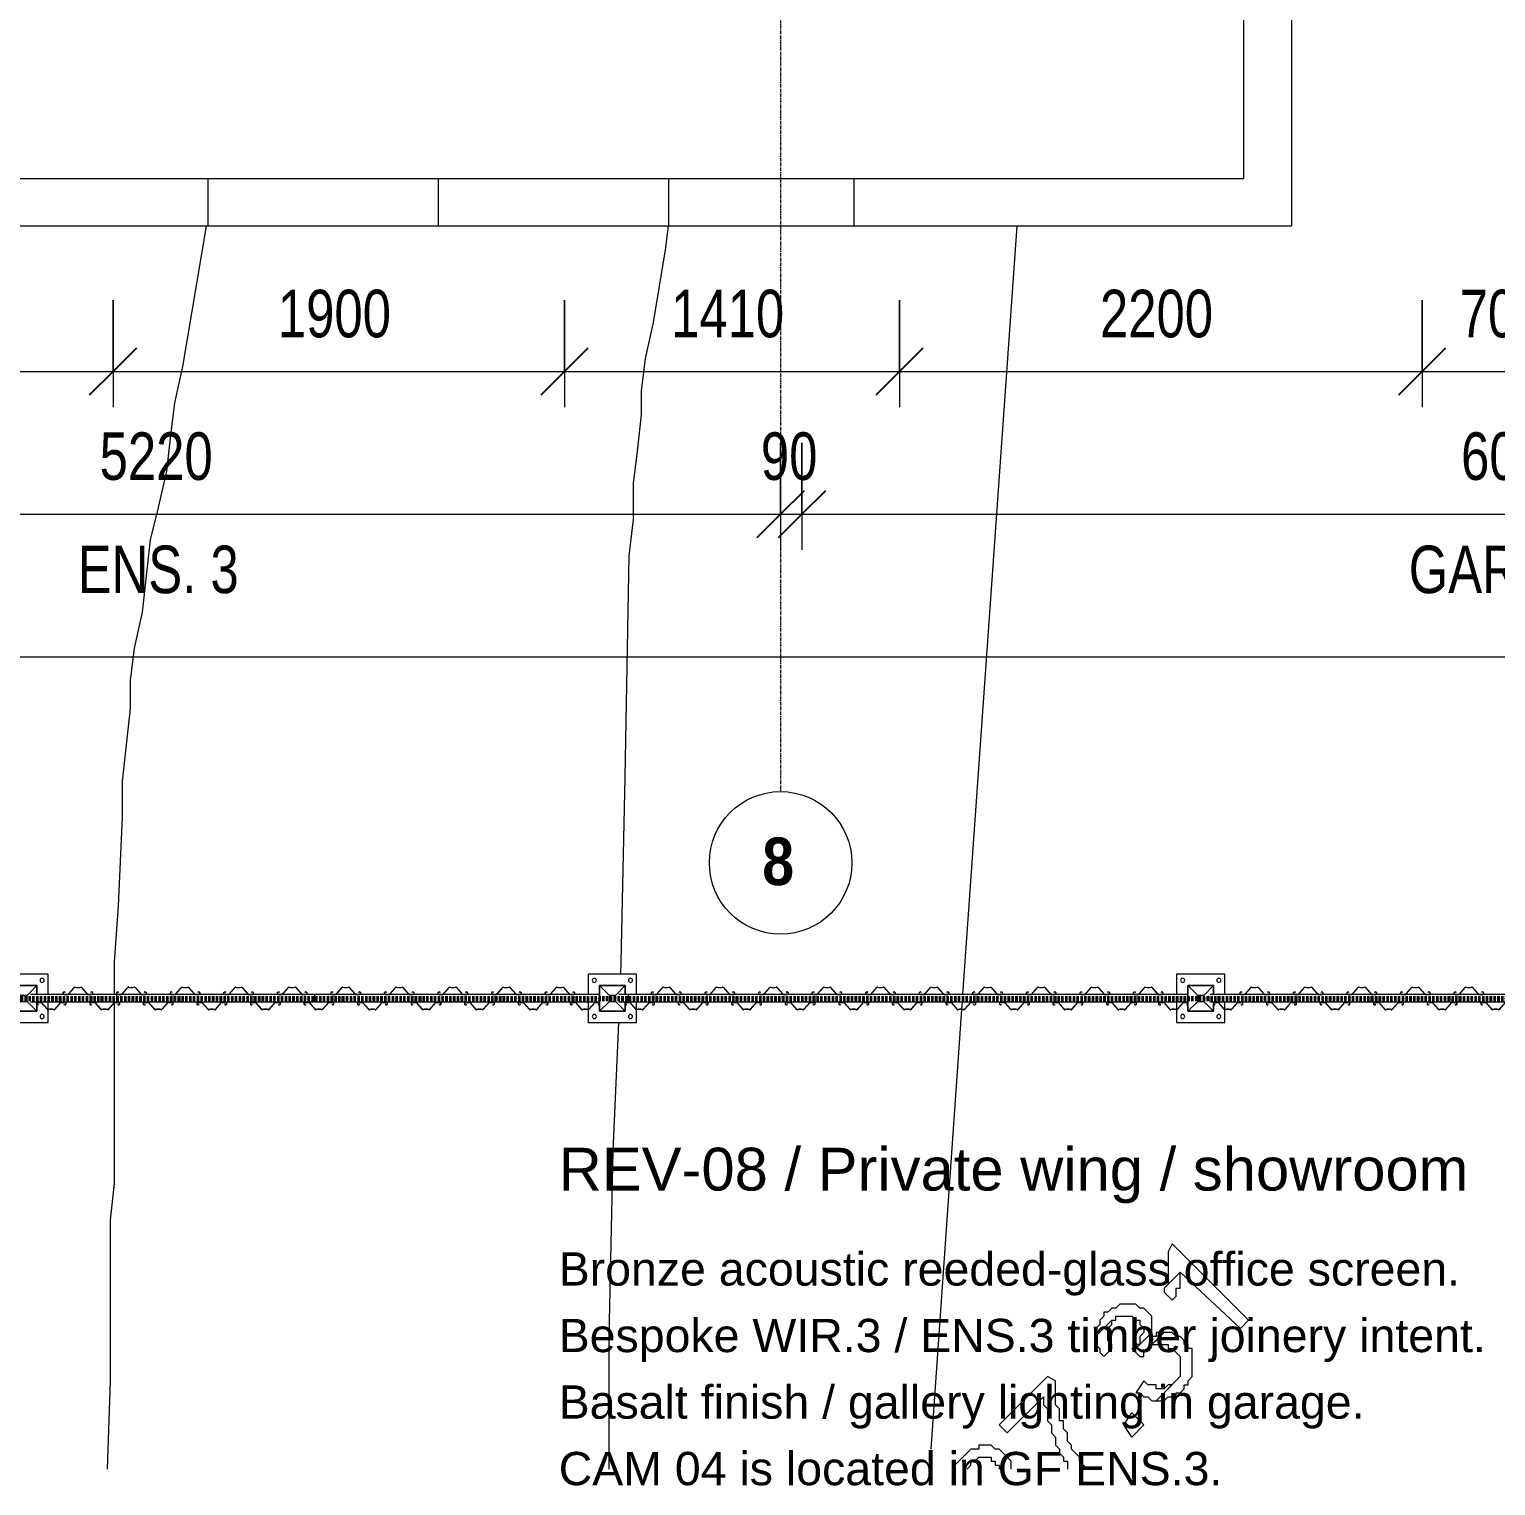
# Model space of a CAD drawing. Header units: millimetres. Extents: x -1971 to 39113, y -25802 to 13528.
# Drawn here: x 26772 to 32944, y -12242 to -6114 of the extents above; entities that cross this region are included whole.
import ezdxf

# ---------------------------------------------------------------- set-up
doc = ezdxf.new("R2010")
doc.units = ezdxf.units.MM
doc.linetypes.add('Boundary', pattern=[16, 10, -3, 0, -3])
doc.linetypes.add('Grid Line', pattern=[22.225, 12.7, -3.175, 3.175, -3.175])
for name, color, linetype, lineweight in [('2 Hoop survey', 8, 'Continuous', 9), ('A-ANNO-DIMS', 211, 'Continuous', 9), ('A-ANNO-DIMS-100', 211, 'Continuous', 9), ('A-FLOR-HRAL', 11, 'Continuous', 9), ('A-WALL', 113, 'Continuous', 18), ('C-PROP-LINE', 91, 'Boundary', 70), ('S-GRID', 1, 'Continuous', 9), ('S-GRID-IDEN', 1, 'Continuous', 9), ('默认', 18, 'Continuous', 9)]:
    doc.layers.add(name, color=color, linetype=linetype, lineweight=lineweight)
doc.layers.add('ID_REVISION_MARKUP', color=7, linetype='Continuous', lineweight=25, true_color=0xc83228)
doc.styles.add('Avenir_1', font='', dxfattribs={"width": 0.8, "height": 200})
doc.styles.add('Avenir_B', font='', dxfattribs={"width": 0.9, "height": 200})
doc.styles.add('ID_SANS', font='Arial.ttf')
doc.styles.get('Avenir_1').set_extended_font_data('Avenir')
doc.styles.get('Avenir_B').set_extended_font_data('Avenir', bold=True)
doc.dimstyles.new('OJID-2_0mm_Diagonal_Tick', dxfattribs={"dimscale": 304.8, "dimtxt": 282.499429, "dimasz": 0.656168, "dimexe": 0.492126, "dimexo": 0.0625, "dimgap": 0.164042, "dimtad": 1, "dimdsep": 46, "dimtxsty": 'Avenir_1', "dimblk1": 'OBLIQUE', "dimblk2": 'OBLIQUE', "dimsah": 1, "dimcen": 0.09, "dimdle": 0.492126, "dimazin": 3, "dimtfac": 1, "dimtdec": 4, "dimtix": 1, "dimtmove": 0, "dimatfit": 3, "dimfxl": 0.984252, "dimfxlon": 1, "dimtvp": 1, "dimtolj": 1, "dimarcsym": 2})

# ---------------------------------------------------------------- blocks, each defined once
blk = doc.blocks.new('2 Hoop survey-1260670-Ground Floor')
at = {"layer": '默认', "color": 9}
for p, q in [((79357.6, 3247.3), (79130.2, 13.2)), ((75558.5, -18.6), (75558.5, -21.6)), ((79125.9, -49), (78995.8, -1899.1)), ((79128, -18.6), (79125.9, -48.5))]:
    blk.add_line(p, q, dxfattribs=at)
at = {"layer": '默认', "color": 9, "flags": 128}
for points in [[(75946.7, 3247.3), (75846.4, 2655.7), (75812.5, 2503.3), (75795.6, 2367.8), (75778.7, 2215.4), (75744.8, 2063.1), (75710.9, 1927.6), (75677.1, 1622.8), (75643.2, 1470.4), (75626.3, 1335), (75626.3, 1216.4), (75609.3, 1064), (75592.4, 911.7), (75592.4, 759.3), (75575.5, 386.7), (75558.5, 149.7), (75558.5, 13.2)], [(77890.9, 3247.3), (77878.3, 3146.7), (77827.5, 2841.9), (77793.6, 2689.6), (77776.7, 2554.1), (77776.7, 2452.5), (77759.8, 2300.1), (77742.8, 2164.6), (77742.8, 2012.3), (77725.9, 1859.9), (77709, 928.6), (77692, 149.7), (77689.9, 98.9)], [(75558.5, -22.7), (75558.5, -104.3), (75558.5, -324.4), (75558.5, -476.8), (75558.5, -781.6), (75541.6, -934), (75541.6, -1086.4), (75541.6, -1171), (75541.6, -1306.5), (75541.6, -1458.9), (75541.6, -1611.3), (75529.2, -1983.1)], [(77681.2, -104.3), (77658.2, -646.1), (77641.2, -1425), (77641.2, -1577.4), (77641.2, -1729.8), (77641.2, -1882.2), (77641.2, -1983.1)], [(79486.9, -1594.3), (79283.7, -1797.5), (79317.5, -1831.4), (79469.9, -1679), (79469.9, -1712.9), (79486.9, -1729.8), (79486.9, -1780.6), (79503.8, -1797.5), (79503.8, -1831.4), (79520.7, -1848.3), (79520.7, -1882.2), (79537.7, -1899.1), (79537.7, -1916.1), (79554.6, -1933), (79554.6, -1949.9), (79571.5, -1949.9), (79571.5, -1983.1)], [(79655.5, -1983.1), (79622.3, -1949.9), (79622.3, -1933), (79588.5, -1899.1), (79588.5, -1882.2), (79571.5, -1865.3), (79571.5, -1831.4), (79554.6, -1814.5), (79554.6, -1780.6), (79537.7, -1780.6), (79537.7, -1729.8), (79520.7, -1712.9), (79520.7, -1611.3), (79486.9, -1594.3)], [(79334.5, -1983.1), (79334.5, -1949.9), (79283.7, -1899.1), (79266.7, -1899.1), (79249.8, -1882.2), (79199, -1882.2), (79199, -1899.1), (79165.1, -1899.1), (79131.3, -1933)], [(79131.3, -1933), (79097.4, -1966.9), (79097.4, -1983.1)], [(79131.9, -1983.1), (79165.1, -1949.9), (79182.1, -1949.9), (79199, -1933), (79249.8, -1933), (79249.8, -1949.9), (79266.7, -1949.9), (79266.7, -1966.9), (79283.7, -1966.9), (79283.7, -1983.1)], [(79148.9, -1983.1), (79165.1, -1966.9), (79165.1, -1949.9), (79131.9, -1983.1)]]:
    blk.add_lwpolyline(points, dxfattribs=at)
for points in [[(80011.8, -1035.6), (79994.8, -1069.4), (79994.8, -1204.9), (80045.6, -1154.1), (80299.6, -1391.2), (80333.5, -1357.3)], [(79994.8, -1204.9), (79977.9, -1221.8), (79977.9, -1238.8), (80011.8, -1272.6), (80028.7, -1255.7), (80028.7, -1221.8), (80045.6, -1221.8), (80045.6, -1154.1)], [(79723.9, -1323.4), (79723.9, -1340.4), (79707, -1357.3), (79707, -1374.2), (79690, -1391.2), (79690, -1425), (79757.8, -1357.3), (79774.7, -1357.3), (79774.7, -1340.4), (79842.4, -1340.4), (79859.4, -1357.3), (79876.3, -1357.3), (79876.3, -1374.2), (79893.2, -1391.2), (79893.2, -1408.1), (79876.3, -1425), (79876.3, -1458.9), (79859.4, -1458.9), (79859.4, -1475.8), (79927.1, -1408.1), (79927.1, -1340.4), (79893.2, -1306.5), (79876.3, -1306.5), (79859.4, -1289.6), (79791.6, -1289.6), (79774.7, -1306.5), (79757.8, -1306.5), (79740.8, -1323.4)], [(79690, -1425), (79690, -1458.9), (79707, -1475.8), (79707, -1492.8), (79723.9, -1509.7), (79757.8, -1475.8), (79757.8, -1458.9), (79740.8, -1442), (79740.8, -1391.2), (79757.8, -1374.2), (79757.8, -1357.3)], [(79842.4, -1475.8), (79876.3, -1509.7), (79893.2, -1509.7), (79893.2, -1492.8), (79977.9, -1408.1), (79944, -1408.1), (79944, -1425), (79927.1, -1425), (79927.1, -1408.1), (79859.4, -1475.8)], [(79977.9, -1408.1), (79927.1, -1458.9), (79994.8, -1458.9), (79994.8, -1475.8), (80011.8, -1475.8), (80045.6, -1509.7), (80045.6, -1594.3), (79944, -1695.9), (79977.9, -1695.9), (79994.8, -1679), (80028.7, -1679), (80028.7, -1662.1), (80045.6, -1662.1), (80062.6, -1645.1), (80062.6, -1628.2), (80079.5, -1628.2), (80079.5, -1611.3), (80096.4, -1594.3), (80096.4, -1475.8), (80079.5, -1475.8), (80079.5, -1458.9), (80062.6, -1458.9), (80062.6, -1442), (80045.6, -1425), (80028.7, -1425), (80011.8, -1408.1)], [(79893.2, -1611.3), (79859.4, -1662.1), (79876.3, -1662.1), (79893.2, -1679), (79910.2, -1679), (79927.1, -1695.9), (79944, -1695.9), (80011.8, -1628.2), (79994.8, -1628.2), (79977.9, -1645.1), (79944, -1645.1), (79944, -1628.2), (79910.2, -1628.2)], [(79842.4, -1848.3), (79808.6, -1797.5), (79842.4, -1746.7), (79893.2, -1797.5)]]:
    blk.add_lwpolyline(points, close=True, dxfattribs=at)
blk = doc.blocks.new('栏杆扶手 - Surface-Mounted Center-1798717-Ground Floor')
at = {"layer": 'A-FLOR-HRAL'}
for p, q in [((-15.875, 101.6), (-101.6, 101.6)), ((-101.6, 101.6), (-101.6, -101.6)), ((101.6, 101.6), (15.875, 101.6)), ((101.6, -101.6), (101.6, 101.6)), ((-53.975, 53.975), (53.975, 53.975)), ((-53.975, 53.975), (-12.7, 12.7)), ((-53.975, -53.975), (-53.975, 53.975)), ((53.975, 53.975), (-53.975, 53.975)), ((-53.975, 53.975), (-53.975, -53.975)), ((12.7, 12.7), (-12.7, 12.7)), ((-12.7, 12.7), (-12.7, -12.7)), ((12.7, 12.7), (53.975, 53.975)), ((12.7, -12.7), (12.7, 12.7)), ((53.975, 53.975), (53.975, -53.975)), ((53.975, -53.975), (53.975, 53.975)), ((-53.975, -53.975), (-12.7, -12.7)), ((-15.875, -53.975), (-53.975, -53.975)), ((-53.975, -53.975), (-15.875, -53.975)), ((-12.7, -12.7), (12.7, -12.7)), ((53.975, -53.975), (12.7, -12.7)), ((53.975, -53.975), (15.875, -53.975)), ((15.875, -53.975), (53.975, -53.975)), ((-101.6, -101.6), (-15.875, -101.6)), ((15.875, -101.6), (101.6, -101.6))]:
    blk.add_line(p, q, dxfattribs=at)
for centre, start, end in [((-76.2, 76.2), 0, 180), ((-76.2, 76.2), 180, 0), ((76.2, 76.2), 0, 180), ((76.2, 76.2), 180, 0), ((-76.2, -76.2), 0, 180), ((-76.2, -76.2), 180, 0), ((76.2, -76.2), 0, 180), ((76.2, -76.2), 180, 0)]:
    blk.add_arc(centre, 8.731, start, end, dxfattribs=at)
blk = doc.blocks.new('栏杆扶手 - Right Side-V8-Ground Floor')
at = {"layer": 'A-FLOR-HRAL'}
for p, q in [((14.3, 41.4), (-14.4, 15.7)), ((-13.9, 15.1), (14.8, 40.8)), ((6.2, 53.8), (6.8, 54.4)), ((15.1, 57.8), (15.1, 43.2)), ((15.9, 43.2), (15.9, 57.8)), ((-14.4, -15.7), (14.3, -41.4)), ((14.8, -40.8), (-13.9, -15.1)), ((6.8, -54.4), (6.2, -53.8)), ((15.1, -43.2), (15.1, -57.8)), ((15.9, -57.8), (15.9, -43.2))]:
    blk.add_line(p, q, dxfattribs=at)
for centre, radius, start, end in [((-11.9, 12.6), 3.97, 129.21574, 193.48706), ((-64.6, 0), 50.2, 346.51294, 13.48706), ((-11.9, 12.6), 3.17, 129.21574, 193.48706), ((-64.6, 0), 51, 346.51294, 13.48706), ((10.2, 57.8), 5.65, 154.86592, 225.25952), ((10.2, 57.8), 4.86, 154.89508, 225.30193), ((12.7, 43.2), 2.38, 311.84708, 0), ((10.2, 57.8), 4.86, 0, 28.16274), ((12.7, 43.2), 3.17, 311.84584, 0), ((10.2, 57.8), 5.65, 360, 14.07872), ((-11.9, -12.6), 3.97, 166.51294, 230.78426), ((-11.9, -12.6), 3.18, 166.51294, 230.78426), ((10.2, -57.8), 5.65, 134.74048, 360), ((10.2, -57.8), 4.86, 134.69807, 0), ((12.7, -43.2), 2.38, 0, 48.15292), ((12.7, -43.2), 3.17, 0, 48.15416)]:
    blk.add_arc(centre, radius, start, end, dxfattribs=at)
blk = doc.blocks.new('栏杆扶手 - Left Side-1798714-Ground Floor')
at = {"layer": 'A-FLOR-HRAL'}
for p, q in [((-15.9, 57.8), (-15.9, 43.2)), ((-15.1, 43.2), (-15.1, 57.8)), ((-14.8, 40.8), (13.9, 15.1)), ((14.4, 15.7), (-14.3, 41.4)), ((-6.8, 54.4), (-6.2, 53.8)), ((-15.9, -43.2), (-15.9, -57.8)), ((-15.1, -57.8), (-15.1, -43.2)), ((13.9, -15.1), (-14.8, -40.8)), ((-14.3, -41.4), (14.4, -15.7)), ((-6.2, -53.8), (-6.8, -54.4))]:
    blk.add_line(p, q, dxfattribs=at)
for centre, radius, start, end in [((-10.2, 57.8), 5.65, 314.74048, 180), ((-10.2, 57.8), 4.86, 314.69807, 180), ((-12.7, 43.2), 3.17, 180, 228.15416), ((-12.7, 43.2), 2.38, 180, 228.15292), ((64.6, 0), 51, 166.51294, 193.48706), ((11.9, 12.6), 3.18, 346.51294, 50.78426), ((11.9, 12.6), 3.97, 346.51294, 50.78426), ((64.6, 0), 50.2, 166.51294, 193.48706), ((-12.7, -43.2), 3.17, 131.84584, 180), ((-10.2, -57.8), 5.65, 180, 45.25952), ((-12.7, -43.2), 2.38, 131.84708, 180), ((-10.2, -57.8), 4.86, 180, 45.30193), ((11.9, -12.6), 3.17, 309.21574, 13.48706), ((11.9, -12.6), 3.97, 309.21574, 13.48706)]:
    blk.add_arc(centre, radius, start, end, dxfattribs=at)
blk = doc.blocks.new('栏杆扶手 - Right Side-V6-Ground Floor')
at = {"layer": 'A-FLOR-HRAL'}
for p, q in [((14.3, 41.4), (-14.4, 15.7)), ((-13.9, 15.1), (14.8, 40.8)), ((6.2, 53.8), (6.8, 54.4)), ((15.1, 57.8), (15.1, 43.2)), ((15.9, 43.2), (15.9, 57.8)), ((-14.4, -15.7), (14.3, -41.4)), ((14.8, -40.8), (-13.9, -15.1)), ((6.8, -54.4), (6.2, -53.8)), ((15.1, -43.2), (15.1, -57.8)), ((15.9, -57.8), (15.9, -43.2))]:
    blk.add_line(p, q, dxfattribs=at)
for centre, radius, start, end in [((10.2, 57.8), 5.65, 360, 225.25952), ((10.2, 57.8), 4.86, 0, 225.30193), ((-11.9, 12.6), 3.97, 129.21574, 193.48706), ((-64.6, 0), 50.2, 346.51294, 13.48706), ((-11.9, 12.6), 3.17, 129.21574, 193.48706), ((-64.6, 0), 51, 346.51294, 13.48706), ((12.7, 43.2), 2.38, 311.84708, 0), ((12.7, 43.2), 3.17, 311.84584, 0), ((-11.9, -12.6), 3.97, 166.51294, 230.78426), ((-11.9, -12.6), 3.18, 166.51294, 230.78426), ((10.2, -57.8), 5.65, 134.74048, 360), ((10.2, -57.8), 4.86, 134.69807, 0), ((12.7, -43.2), 2.38, 0, 48.15292), ((12.7, -43.2), 3.17, 0, 48.15416)]:
    blk.add_arc(centre, radius, start, end, dxfattribs=at)
blk = doc.blocks.new('栏杆扶手 - Right Side-V7-Ground Floor')
at = {"layer": 'A-FLOR-HRAL'}
for p, q in [((14.3, 41.4), (-14.4, 15.7)), ((-13.9, 15.1), (14.8, 40.8)), ((6.2, 53.8), (6.8, 54.4)), ((15.1, 57.8), (15.1, 43.2)), ((15.9, 43.2), (15.9, 57.8)), ((-14.4, -15.7), (14.3, -41.4)), ((14.8, -40.8), (-13.9, -15.1)), ((6.8, -54.4), (6.2, -53.8)), ((15.1, -43.2), (15.1, -57.8)), ((15.9, -57.8), (15.9, -43.2))]:
    blk.add_line(p, q, dxfattribs=at)
for centre, radius, start, end in [((10.2, 57.8), 5.65, 360, 225.25952), ((10.2, 57.8), 4.86, 0, 225.30193), ((-11.9, 12.6), 3.97, 129.21574, 193.48706), ((-64.6, 0), 50.2, 346.51294, 13.48706), ((-11.9, 12.6), 3.17, 129.21574, 193.48706), ((-64.6, 0), 51, 346.51294, 13.48706), ((12.7, 43.2), 2.38, 311.84708, 0), ((12.7, 43.2), 3.17, 311.84584, 0), ((-11.9, -12.6), 3.97, 166.51294, 230.78426), ((-11.9, -12.6), 3.18, 166.51294, 230.78426), ((10.2, -57.8), 5.65, 134.74048, 205.13408), ((10.2, -57.8), 4.86, 134.69807, 205.10492), ((12.7, -43.2), 2.38, 0, 48.15292), ((10.2, -57.8), 4.86, 331.83726, 0), ((12.7, -43.2), 3.17, 0, 48.15416), ((10.2, -57.8), 5.65, 345.92128, 360)]:
    blk.add_arc(centre, radius, start, end, dxfattribs=at)
blk = doc.blocks.new('栏杆扶手 - 栏杆扶手-2236474-Ground Floor')
at = {"layer": 'A-FLOR-HRAL'}
for p, q in [((27140.9, -10175.8), (26776.9, -10175.8)), ((27140.9, -10207.5), (27140.9, -10175.8)), ((27973, -10175.8), (27140.9, -10175.8)), ((27973, -10207.5), (27973, -10175.8)), ((29172, -10175.8), (27973, -10175.8)), ((29293.8, -10175.8), (29253.4, -10175.8)), ((29293.8, -10207.5), (29293.8, -10175.8)), ((31648.3, -10175.8), (29293.8, -10175.8)), ((33908.8, -10175.8), (31740.7, -10175.8)), ((27140.9, -10207.5), (26776.9, -10207.5)), ((27973, -10207.5), (27140.9, -10207.5)), ((29172, -10207.5), (27973, -10207.5)), ((29293.8, -10207.5), (29253.4, -10207.5)), ((31648.3, -10207.5), (29293.8, -10207.5)), ((33908.8, -10207.5), (31740.7, -10207.5))]:
    blk.add_line(p, q, dxfattribs=at)
at = {"rotation": 89.99999999999982}
for name, p in [('栏杆扶手 - Surface-Mounted Center-1798717-Ground Floor', (26749.6, -10191.6)), ('栏杆扶手 - Surface-Mounted Center-1798717-Ground Floor', (29225.9, -10191.6)), ('栏杆扶手 - Surface-Mounted Center-1798717-Ground Floor', (31702.2, -10191.6)), ('栏杆扶手 - Left Side-1798714-Ground Floor', (26976.6, -10159.8)), ('栏杆扶手 - Left Side-1798714-Ground Floor', (27202, -10159.8)), ('栏杆扶手 - Left Side-1798714-Ground Floor', (27427.4, -10159.8)), ('栏杆扶手 - Left Side-1798714-Ground Floor', (27652.8, -10159.8)), ('栏杆扶手 - Left Side-1798714-Ground Floor', (27878.2, -10159.8)), ('栏杆扶手 - Left Side-1798714-Ground Floor', (28103.6, -10159.8)), ('栏杆扶手 - Left Side-1798714-Ground Floor', (28329, -10159.8)), ('栏杆扶手 - Left Side-1798714-Ground Floor', (28554.4, -10159.8)), ('栏杆扶手 - Left Side-1798714-Ground Floor', (28779.8, -10159.8)), ('栏杆扶手 - Left Side-1798714-Ground Floor', (29005.2, -10159.8)), ('栏杆扶手 - Left Side-1798714-Ground Floor', (29452.9, -10159.8)), ('栏杆扶手 - Left Side-1798714-Ground Floor', (29678.3, -10159.8)), ('栏杆扶手 - Left Side-1798714-Ground Floor', (29903.7, -10159.8)), ('栏杆扶手 - Left Side-1798714-Ground Floor', (30129.1, -10159.8)), ('栏杆扶手 - Left Side-1798714-Ground Floor', (30354.5, -10159.8)), ('栏杆扶手 - Left Side-1798714-Ground Floor', (30579.9, -10159.8)), ('栏杆扶手 - Left Side-1798714-Ground Floor', (30805.3, -10159.8)), ('栏杆扶手 - Left Side-1798714-Ground Floor', (31030.7, -10159.8)), ('栏杆扶手 - Left Side-1798714-Ground Floor', (31256.1, -10159.8)), ('栏杆扶手 - Left Side-1798714-Ground Floor', (31481.5, -10159.8)), ('栏杆扶手 - Left Side-1798714-Ground Floor', (31929.2, -10159.8)), ('栏杆扶手 - Left Side-1798714-Ground Floor', (32154.6, -10159.8)), ('栏杆扶手 - Left Side-1798714-Ground Floor', (32380, -10159.8)), ('栏杆扶手 - Left Side-1798714-Ground Floor', (32605.4, -10159.8)), ('栏杆扶手 - Left Side-1798714-Ground Floor', (32830.8, -10159.8)), ('栏杆扶手 - Right Side-V8-Ground Floor', (26863.9, -10223.4)), ('栏杆扶手 - Right Side-V6-Ground Floor', (27089.3, -10223.4)), ('栏杆扶手 - Right Side-V6-Ground Floor', (27314.7, -10223.4)), ('栏杆扶手 - Right Side-V6-Ground Floor', (27540.1, -10223.4)), ('栏杆扶手 - Right Side-V6-Ground Floor', (27765.5, -10223.4)), ('栏杆扶手 - Right Side-V6-Ground Floor', (27990.9, -10223.4)), ('栏杆扶手 - Right Side-V6-Ground Floor', (28216.3, -10223.4)), ('栏杆扶手 - Right Side-V6-Ground Floor', (28441.7, -10223.4)), ('栏杆扶手 - Right Side-V6-Ground Floor', (28667.1, -10223.4)), ('栏杆扶手 - Right Side-V6-Ground Floor', (28892.5, -10223.4)), ('栏杆扶手 - Right Side-V7-Ground Floor', (29111.6, -10223.4)), ('栏杆扶手 - Right Side-V8-Ground Floor', (29340.2, -10223.4)), ('栏杆扶手 - Right Side-V6-Ground Floor', (29565.6, -10223.4)), ('栏杆扶手 - Right Side-V6-Ground Floor', (29791, -10223.4)), ('栏杆扶手 - Right Side-V6-Ground Floor', (30016.4, -10223.4)), ('栏杆扶手 - Right Side-V6-Ground Floor', (30241.8, -10223.4)), ('栏杆扶手 - Right Side-V6-Ground Floor', (30467.2, -10223.4)), ('栏杆扶手 - Right Side-V6-Ground Floor', (30692.6, -10223.4)), ('栏杆扶手 - Right Side-V6-Ground Floor', (30918, -10223.4)), ('栏杆扶手 - Right Side-V6-Ground Floor', (31143.4, -10223.4)), ('栏杆扶手 - Right Side-V6-Ground Floor', (31368.8, -10223.4)), ('栏杆扶手 - Right Side-V7-Ground Floor', (31587.9, -10223.4)), ('栏杆扶手 - Right Side-V8-Ground Floor', (31816.5, -10223.4)), ('栏杆扶手 - Right Side-V6-Ground Floor', (32041.9, -10223.4)), ('栏杆扶手 - Right Side-V6-Ground Floor', (32267.3, -10223.4)), ('栏杆扶手 - Right Side-V6-Ground Floor', (32492.7, -10223.4)), ('栏杆扶手 - Right Side-V6-Ground Floor', (32718.1, -10223.4)), ('栏杆扶手 - Right Side-V6-Ground Floor', (32943.5, -10223.4))]:
    blk.add_blockref(name, p, dxfattribs=at)
blk = doc.blocks.new('Family - ___-1140397-Ground Floor')
at = {"layer": 'C-PROP-LINE'}
blk.add_line((-1970.5, -10191.6), (39038, -10191.6), dxfattribs=at)
blk = doc.blocks.new('DIMBLOCK2-Ground Floor')
at = {"layer": 'A-ANNO-DIMS-100'}
for p, q in [((10134, -8453.9), (10134, -8903.9)), ((10134, -8753.9), (10134, -8453.9)), ((36284, -8453.9), (36284, -8903.9)), ((36284, -8753.9), (36284, -8453.9)), ((10134, -8753.9), (36434, -8753.9))]:
    blk.add_line(p, q, dxfattribs=at)
at = {"layer": 'A-ANNO-DIMS-100', "lineweight": 25}
for p, q in [((10134, -8753.9), (10234, -8653.9)), ((36284, -8753.9), (36384, -8653.9)), ((10134, -8753.9), (10034, -8853.9)), ((36284, -8753.9), (36184, -8853.9))]:
    blk.add_line(p, q, dxfattribs=at)
at = {"layer": 'A-ANNO-DIMS-100', "color": 0, "insert": (22888.9, -8409.7), "char_height": 200, "width": 768.398, "attachment_point": 1, "line_spacing_factor": 1.129998, "style": 'Avenir_1'}
blk.add_mtext('26150', dxfattribs=at)
blk = doc.blocks.new('_Oblique')
at = {"color": 0, "linetype": 'ByBlock', "lineweight": -2}
blk.add_line((-0.5, -0.5), (0.5, 0.5), dxfattribs=at)
blk = doc.blocks.new('DIMBLOCK43-Ground Floor')
at = {"layer": 'A-ANNO-DIMS-100'}
for p, q in [((24104, -7253.9), (24104, -7703.9)), ((24104, -7553.9), (24104, -7253.9)), ((27124.2, -7253.9), (27124.2, -7703.9)), ((27124.2, -7553.9), (27124.2, -7253.9)), ((24104, -7553.9), (27124.2, -7553.9))]:
    blk.add_line(p, q, dxfattribs=at)
at = {"layer": 'A-ANNO-DIMS-100', "lineweight": 25}
for p, q in [((24104, -7553.9), (24204, -7453.9)), ((27124.2, -7553.9), (27224.2, -7453.9)), ((24104, -7553.9), (24004, -7653.9)), ((27124.2, -7553.9), (27024.2, -7653.9))]:
    blk.add_line(p, q, dxfattribs=at)
at = {"layer": 'A-ANNO-DIMS-100', "color": 0, "insert": (25358, -7209.7), "char_height": 200, "width": 614.719, "attachment_point": 1, "line_spacing_factor": 1.129998, "style": 'Avenir_1'}
blk.add_mtext('3020', dxfattribs=at)
blk = doc.blocks.new('DIMBLOCK44-Ground Floor')
at = {"layer": 'A-ANNO-DIMS-100'}
for p, q in [((27124.2, -7253.9), (27124.2, -7703.9)), ((27124.2, -7553.9), (27124.2, -7253.9)), ((29024.2, -7253.9), (29024.2, -7703.9)), ((29024.2, -7553.9), (29024.2, -7253.9)), ((27124.2, -7553.9), (29024.2, -7553.9))]:
    blk.add_line(p, q, dxfattribs=at)
at = {"layer": 'A-ANNO-DIMS-100', "lineweight": 25}
for p, q in [((27124.2, -7553.9), (27224.2, -7453.9)), ((29024.2, -7553.9), (29124.2, -7453.9)), ((27124.2, -7553.9), (27024.2, -7653.9)), ((29024.2, -7553.9), (28924.2, -7653.9))]:
    blk.add_line(p, q, dxfattribs=at)
at = {"layer": 'A-ANNO-DIMS-100', "color": 0, "insert": (27818.1, -7209.7), "char_height": 200, "width": 614.719, "attachment_point": 1, "line_spacing_factor": 1.129998, "style": 'Avenir_1'}
blk.add_mtext('1900', dxfattribs=at)
blk = doc.blocks.new('DIMBLOCK45-Ground Floor')
at = {"layer": 'A-ANNO-DIMS-100'}
for p, q in [((29024.2, -7253.9), (29024.2, -7703.9)), ((29024.2, -7553.9), (29024.2, -7253.9)), ((30434.2, -7253.9), (30434.2, -7703.9)), ((30434.2, -7553.9), (30434.2, -7253.9)), ((29024.2, -7553.9), (30434.2, -7553.9))]:
    blk.add_line(p, q, dxfattribs=at)
at = {"layer": 'A-ANNO-DIMS-100', "lineweight": 25}
for p, q in [((29024.2, -7553.9), (29124.2, -7453.9)), ((30434.2, -7553.9), (30534.2, -7453.9)), ((29024.2, -7553.9), (28924.2, -7653.9)), ((30434.2, -7553.9), (30334.2, -7653.9))]:
    blk.add_line(p, q, dxfattribs=at)
at = {"layer": 'A-ANNO-DIMS-100', "color": 0, "insert": (29473.1, -7209.7), "char_height": 200, "width": 614.719, "attachment_point": 1, "line_spacing_factor": 1.129998, "style": 'Avenir_1'}
blk.add_mtext('1410', dxfattribs=at)
blk = doc.blocks.new('DIMBLOCK46-Ground Floor')
at = {"layer": 'A-ANNO-DIMS-100'}
for p, q in [((30434.2, -7253.9), (30434.2, -7703.9)), ((30434.2, -7553.9), (30434.2, -7253.9)), ((32634.2, -7253.9), (32634.2, -7703.9)), ((32634.2, -7553.9), (32634.2, -7253.9)), ((30434.2, -7553.9), (32634.2, -7553.9))]:
    blk.add_line(p, q, dxfattribs=at)
at = {"layer": 'A-ANNO-DIMS-100', "lineweight": 25}
for p, q in [((30434.2, -7553.9), (30534.2, -7453.9)), ((32634.2, -7553.9), (32734.2, -7453.9)), ((30434.2, -7553.9), (30334.2, -7653.9)), ((32634.2, -7553.9), (32534.2, -7653.9))]:
    blk.add_line(p, q, dxfattribs=at)
at = {"layer": 'A-ANNO-DIMS-100', "color": 0, "insert": (31278.1, -7209.7), "char_height": 200, "width": 614.719, "attachment_point": 1, "line_spacing_factor": 1.129998, "style": 'Avenir_1'}
blk.add_mtext('2200', dxfattribs=at)
blk = doc.blocks.new('DIMBLOCK47-Ground Floor')
at = {"layer": 'A-ANNO-DIMS-100'}
for p, q in [((32634.2, -7253.9), (32634.2, -7703.9)), ((32634.2, -7553.9), (32634.2, -7253.9)), ((33334, -7253.9), (33334, -7703.9)), ((33334, -7553.9), (33334, -7253.9)), ((32634.2, -7553.9), (33334, -7553.9))]:
    blk.add_line(p, q, dxfattribs=at)
at = {"layer": 'A-ANNO-DIMS-100', "lineweight": 25}
for p, q in [((32634.2, -7553.9), (32734.2, -7453.9)), ((33334, -7553.9), (33434, -7453.9)), ((32634.2, -7553.9), (32534.2, -7653.9)), ((33334, -7553.9), (33234, -7653.9))]:
    blk.add_line(p, q, dxfattribs=at)
at = {"layer": 'A-ANNO-DIMS-100', "color": 0, "insert": (32792, -7209.7), "char_height": 200, "width": 461.039, "attachment_point": 1, "line_spacing_factor": 1.129998, "style": 'Avenir_1'}
blk.add_mtext('700', dxfattribs=at)
blk = doc.blocks.new('轴网 - Annotation - Grid Head _Circle 6mm_-283740-Ground Floor')
at = {"layer": 'S-GRID-IDEN'}
blk.add_circle((0, 0), 3, dxfattribs=at)
blk = doc.blocks.new('DIMBLOCK73-Ground Floor')
at = {"layer": 'A-ANNO-DIMS-100'}
for p, q in [((24714, -7853.9), (24714, -8303.9)), ((24714, -8153.9), (24714, -7853.9)), ((29934, -7853.9), (29934, -8303.9)), ((29934, -8153.9), (29934, -7853.9)), ((24714, -8153.9), (29934, -8153.9))]:
    blk.add_line(p, q, dxfattribs=at)
at = {"layer": 'A-ANNO-DIMS-100', "lineweight": 25}
for p, q in [((24714, -8153.9), (24814, -8053.9)), ((29934, -8153.9), (30034, -8053.9)), ((24714, -8153.9), (24614, -8253.9)), ((29934, -8153.9), (29834, -8253.9))]:
    blk.add_line(p, q, dxfattribs=at)
at = {"layer": 'A-ANNO-DIMS-100', "color": 0, "char_height": 200, "attachment_point": 1, "line_spacing_factor": 1.129998, "style": 'Avenir_1'}
for s, insert, width in [('5220', (27067.9, -7809.7), 614.719), ('ENS. 3', (26975.6, -8286.4), 836.198)]:
    blk.add_mtext(s, dxfattribs=dict(at, insert=insert, width=width))
blk = doc.blocks.new('DIMBLOCK74-Ground Floor')
at = {"layer": 'A-ANNO-DIMS-100'}
for p, q in [((29934, -7853.9), (29934, -8303.9)), ((29934, -8153.9), (29934, -7853.9)), ((30024, -7853.9), (30024, -8303.9)), ((30024, -8153.9), (30024, -7853.9)), ((29934, -8153.9), (30024, -8153.9))]:
    blk.add_line(p, q, dxfattribs=at)
at = {"layer": 'A-ANNO-DIMS-100', "lineweight": 25}
for p, q in [((29934, -8153.9), (30034, -8053.9)), ((30024, -8153.9), (30124, -8053.9)), ((29934, -8153.9), (29834, -8253.9)), ((30024, -8153.9), (29924, -8253.9))]:
    blk.add_line(p, q, dxfattribs=at)
at = {"layer": 'A-ANNO-DIMS-100', "color": 0, "insert": (29851, -7809.7), "char_height": 200, "width": 307.359, "attachment_point": 1, "line_spacing_factor": 1.129998, "style": 'Avenir_1'}
blk.add_mtext('90', dxfattribs=at)
blk = doc.blocks.new('DIMBLOCK75-Ground Floor')
at = {"layer": 'A-ANNO-DIMS-100'}
for p, q in [((30024, -7853.9), (30024, -8303.9)), ((30024, -8153.9), (30024, -7853.9)), ((36084, -7853.9), (36084, -8303.9)), ((36084, -8153.9), (36084, -7853.9)), ((30024, -8153.9), (36084, -8153.9))]:
    blk.add_line(p, q, dxfattribs=at)
at = {"layer": 'A-ANNO-DIMS-100', "lineweight": 25}
for p, q in [((30024, -8153.9), (30124, -8053.9)), ((36084, -8153.9), (36184, -8053.9)), ((30024, -8153.9), (29924, -8253.9)), ((36084, -8153.9), (35984, -8253.9))]:
    blk.add_line(p, q, dxfattribs=at)
at = {"layer": 'A-ANNO-DIMS-100', "color": 0, "char_height": 200, "attachment_point": 1, "line_spacing_factor": 1.129998, "style": 'Avenir_1'}
for s, insert, width in [('6060', (32797.9, -7809.7), 614.719), ('GARAGE', (32577.6, -8286.4), 1143.558)]:
    blk.add_mtext(s, dxfattribs=dict(at, insert=insert, width=width))

msp = doc.modelspace()

# ---------------------------------------------------------------- linework, layer by layer
at = {"layer": 'A-WALL'}
for p, q in [((31884.04, -6741.636), (31884.04, -5291.636)), ((32084.04, -5291.636), (32084.04, -6941.636)), ((26524.04, -6741.636), (31884.04, -6741.636)), ((27524.04, -6941.636), (27524.04, -6741.636)), ((28494.04, -6941.636), (28494.04, -6741.636)), ((29464.04, -6941.636), (29464.04, -6741.636)), ((30244.04, -6941.636), (30244.04, -6741.636)), ((32084.04, -6941.636), (26524.04, -6941.636))]:
    msp.add_line(p, q, dxfattribs=at)
at = {"layer": 'S-GRID', "linetype": 'Grid Line'}
msp.add_line((29934.04, 10903.84), (29934.04, -9321.465), dxfattribs=at)

# ---------------------------------------------------------------- block references
at = {"layer": '2 Hoop survey', "color": 9}
msp.add_blockref('2 Hoop survey-1260670-Ground Floor', (-48430.024, -10188.937), dxfattribs=at)
at = {"layer": 'A-FLOR-HRAL'}
msp.add_blockref('栏杆扶手 - 栏杆扶手-2236474-Ground Floor', (0, 0), dxfattribs=at)
at = {"layer": 'C-PROP-LINE'}
msp.add_blockref('Family - ___-1140397-Ground Floor', (0, 0), dxfattribs=at)
at = {"layer": 'S-GRID-IDEN', "xscale": 99.99999999999993, "yscale": 99.99999999999993, "zscale": 99.99999999999993, "rotation": 180}
msp.add_blockref('轴网 - Annotation - Grid Head _Circle 6mm_-283740-Ground Floor', (29934.04, -9621.465), dxfattribs=at)

# ---------------------------------------------------------------- texts
at = {"layer": 'ID_REVISION_MARKUP', "style": 'ID_SANS'}
for s, height, p in [('REV-08 / Private wing / showroom', 180, (29000, -11000)), ('Bronze acoustic reeded-glass office screen.', 140, (29000, -11400)), ('Bespoke WIR.3 / ENS.3 timber joinery intent.', 140, (29000, -11680)), ('Basalt finish / gallery lighting in garage.', 140, (29000, -11960)), ('CAM 04 is located in GF ENS.3.', 140, (29000, -12240))]:
    msp.add_text(s, height=height, dxfattribs=at).set_placement(p)
at = {"layer": 'S-GRID-IDEN', "insert": (29856.762, -9514.812), "char_height": 200, "width": 180.37969, "attachment_point": 1, "style": 'Avenir_B'}
msp.add_mtext('\\fAvenir|b1|i0|c134|p34|;\\W.9;8', dxfattribs=at)

# ---------------------------------------------------------------- dimensions: what is measured, and where the dimension line sits
at = {"layer": 'A-ANNO-DIMS'}
for base, p1, p2, override, picture, middle in [((27124.19, -7553.866), (24104.04, -7253.866), (27124.19, -7253.866), {"dimfxl": 3020.149916}, 'DIMBLOCK43-Ground Floor', (25614.115, -7400.476)), ((29024.19, -7553.866), (27124.19, -7253.866), (29024.19, -7253.866), {"dimfxl": 1900}, 'DIMBLOCK44-Ground Floor', (28074.19, -7400.476)), ((30434.19, -7553.866), (29024.19, -7253.866), (30434.19, -7253.866), {"dimfxl": 1410}, 'DIMBLOCK45-Ground Floor', (29729.19, -7400.476)), ((32634.19, -7553.866), (30434.19, -7253.866), (32634.19, -7253.866), {"dimfxl": 2200}, 'DIMBLOCK46-Ground Floor', (31534.19, -7400.476)), ((33334.04, -7553.866), (32634.19, -7253.866), (33334.04, -7253.866), {"dimfxl": 699.850084}, 'DIMBLOCK47-Ground Floor', (32984.115, -7400.476)), ((30024.04, -8153.866), (29934.04, -7853.866), (30024.04, -7853.866), {"dimfxl": 90}, 'DIMBLOCK74-Ground Floor', (29979.04, -8000.476)), ((36284.04, -8753.866), (10134.04, -8453.866), (36284.04, -8453.866), {"dimfxl": 26150}, 'DIMBLOCK2-Ground Floor', (23209.04, -8600.476))]:
    dim = msp.add_linear_dim(base=base, p1=p1, p2=p2, dimstyle='OJID-2_0mm_Diagonal_Tick', override=override, dxfattribs=at)
    dim.commit()
    dim.dimension.update_dxf_attribs({"geometry": picture, "text_midpoint": middle})
for base, p1, p2, text, override, picture, middle in [((29934.04, -8153.866), (24714.04, -7853.866), (29934.04, -7853.866), '<>\\XENS. 3', {"dimfxl": 5220}, 'DIMBLOCK73-Ground Floor', (27324.04, -8153.866)), ((36084.04, -8153.866), (30024.04, -7853.866), (36084.04, -7853.866), '<>\\XGARAGE', {"dimfxl": 6060}, 'DIMBLOCK75-Ground Floor', (33054.04, -8153.866))]:
    dim = msp.add_linear_dim(base=base, p1=p1, p2=p2, text=text, dimstyle='OJID-2_0mm_Diagonal_Tick', override=override, dxfattribs=at)
    dim.commit()
    dim.dimension.update_dxf_attribs({"geometry": picture, "text_midpoint": middle})

doc.saveas('drawing.dxf')
